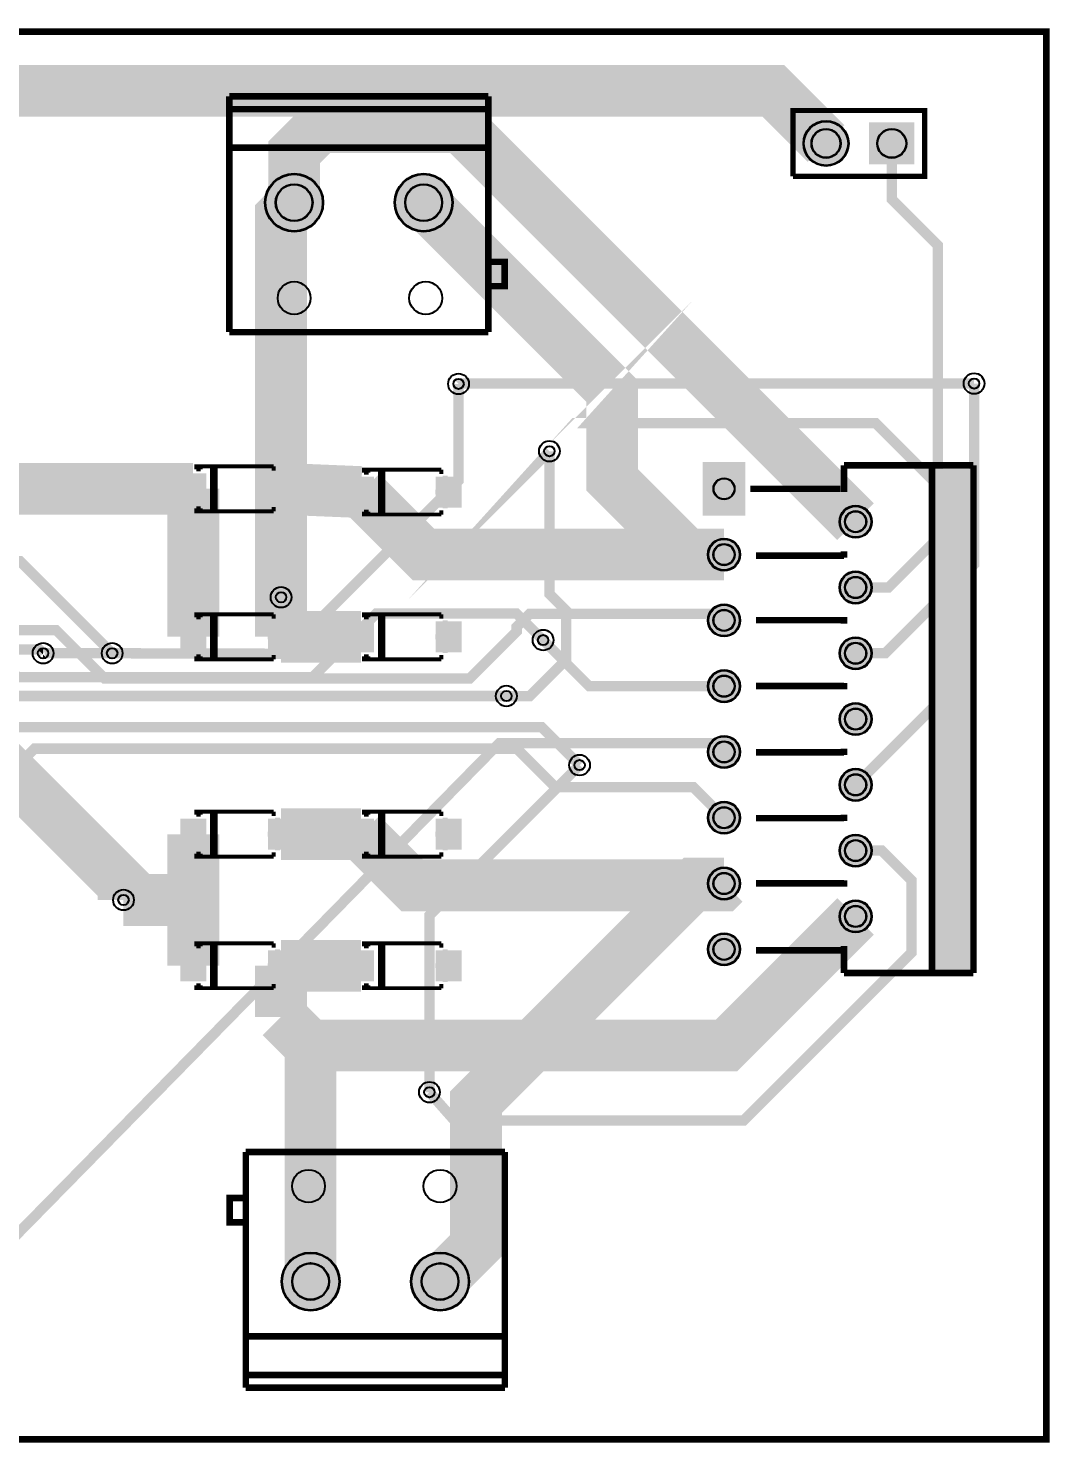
# Model space of a CAD drawing. Header units: millimetres. Extents: x 8 to 90.2, y 31.8 to 86.4.
# Drawn here: x 50.7 to 90.2, y 31.8 to 86.4 of the extents above; entities that cross this region are included whole.
import ezdxf

# ---------------------------------------------------------------- set-up
doc = ezdxf.new("R2010")
doc.units = ezdxf.units.MM
for name, color, linetype, true_color in [('BoardOutLine', 7, 'Continuous', 0xff00ff), ('BottomLayer', 7, 'Continuous', 0x0000ff), ('BottomSolderMaskLayer', 7, 'Continuous', 0xaa00ff), ('Document', 7, 'Continuous', 0xffffff), ('Hole', 7, 'Continuous', 0x222222), ('Multi-Layer', 7, 'Continuous', 0xc0c0c0), ('TopLayer', 7, 'Continuous', 0xff0000), ('TopPasteMaskLayer', 7, 'Continuous', 0x808080), ('TopSilkLayer', 7, 'Continuous', 0xffcc00), ('TopSolderMaskLayer', 7, 'Continuous', 0x800080)]:
    doc.layers.add(name, color=color, linetype=linetype, true_color=true_color)

msp = doc.modelspace()

# ---------------------------------------------------------------- hatches: boundary and pattern name
at = {"layer": 'BottomSolderMaskLayer'}
for points in [[(80.659, 81.915, 1), (82.41, 81.915, 1)], [(84.95, 81.102), (83.199, 81.102), (83.199, 82.728), (84.95, 82.728)], [(59.875, 79.629, 1), (62.126, 79.629, 1)], [(64.875, 79.629, 1), (67.126, 79.629, 1)], [(78.417, 69.612), (78.417, 67.548), (76.777, 67.548), (76.777, 69.612)], [(82.052, 67.31, 1), (83.303, 67.31, 1)], [(76.972, 66.04, 1), (78.223, 66.04, 1)], [(82.052, 64.77, 1), (83.303, 64.77, 1)], [(76.972, 63.5, 1), (78.223, 63.5, 1)], [(82.052, 62.23, 1), (83.303, 62.23, 1)], [(76.972, 60.96, 1), (78.223, 60.96, 1)], [(82.052, 59.69, 1), (83.303, 59.69, 1)], [(76.972, 58.42, 1), (78.223, 58.42, 1)], [(82.052, 57.15, 1), (83.303, 57.15, 1)], [(76.972, 55.88, 1), (78.223, 55.88, 1)], [(82.052, 54.61, 1), (83.303, 54.61, 1)], [(76.972, 53.34, 1), (78.223, 53.34, 1)], [(82.052, 52.07, 1), (83.303, 52.07, 1)], [(76.972, 50.8, 1), (78.223, 50.8, 1)], [(60.51, 37.973, 1), (62.761, 37.973, 1)], [(65.51, 37.973, 1), (67.761, 37.973, 1)]]:
    msp.add_hatch(color=256, dxfattribs=at).paths.add_polyline_path(points)
at = {"layer": 'Document'}
for points in [[(60.452, 69.215), (60.452, 67.951), (60.263, 67.951), (60.263, 69.215)], [(66.929, 69.088), (66.929, 67.824), (66.74, 67.824), (66.74, 69.088)], [(87.249, 69.342), (87.249, 49.911), (85.725, 49.911), (85.725, 69.342)], [(56.771, 68.675), (56.771, 68.485), (57.529, 68.485), (57.529, 68.675)], [(60.737, 68.678), (60.737, 68.488), (59.978, 68.488), (59.978, 68.678)], [(63.248, 68.548), (63.248, 68.358), (64.006, 68.358), (64.006, 68.548)], [(67.214, 68.551), (67.214, 68.361), (66.455, 68.361), (66.455, 68.551)], [(60.452, 63.5), (60.452, 62.236), (60.263, 62.236), (60.263, 63.5)], [(66.929, 63.5), (66.929, 62.236), (66.74, 62.236), (66.74, 63.5)], [(56.771, 62.96), (56.771, 62.77), (57.529, 62.77), (57.529, 62.96)], [(60.737, 62.963), (60.737, 62.773), (59.978, 62.773), (59.978, 62.963)], [(63.248, 62.96), (63.248, 62.77), (64.006, 62.77), (64.006, 62.96)], [(67.214, 62.963), (67.214, 62.773), (66.455, 62.773), (66.455, 62.963)], [(60.452, 55.88), (60.452, 54.616), (60.263, 54.616), (60.263, 55.88)], [(66.929, 55.88), (66.929, 54.616), (66.74, 54.616), (66.74, 55.88)], [(56.771, 55.34), (56.771, 55.15), (57.529, 55.15), (57.529, 55.34)], [(60.737, 55.343), (60.737, 55.153), (59.978, 55.153), (59.978, 55.343)], [(63.248, 55.34), (63.248, 55.15), (64.006, 55.15), (64.006, 55.34)], [(67.214, 55.343), (67.214, 55.153), (66.455, 55.153), (66.455, 55.343)], [(60.452, 50.8), (60.452, 49.536), (60.263, 49.536), (60.263, 50.8)], [(66.929, 50.8), (66.929, 49.536), (66.74, 49.536), (66.74, 50.8)], [(56.771, 50.26), (56.771, 50.07), (57.529, 50.07), (57.529, 50.26)], [(60.737, 50.263), (60.737, 50.073), (59.978, 50.073), (59.978, 50.263)], [(63.248, 50.26), (63.248, 50.07), (64.006, 50.07), (64.006, 50.26)], [(67.214, 50.263), (67.214, 50.073), (66.455, 50.073), (66.455, 50.263)]]:
    msp.add_hatch(color=256, dxfattribs=at).paths.add_polyline_path(points)
at = {"layer": 'Multi-Layer'}
for points in [[(80.684, 81.915, 1), (82.384, 81.915, 1)], [(84.924, 81.128), (83.224, 81.128), (83.224, 82.703), (84.924, 82.703)], [(59.9, 79.629, 1), (62.1, 79.629, 1)], [(64.9, 79.629, 1), (67.1, 79.629, 1)], [(78.397, 69.58), (78.397, 67.58), (76.797, 67.58), (76.797, 69.58)], [(82.077, 67.31, 1), (83.277, 67.31, 1)], [(76.997, 66.04, 1), (78.197, 66.04, 1)], [(82.077, 64.77, 1), (83.277, 64.77, 1)], [(76.997, 63.5, 1), (78.197, 63.5, 1)], [(82.077, 62.23, 1), (83.277, 62.23, 1)], [(76.997, 60.96, 1), (78.197, 60.96, 1)], [(82.077, 59.69, 1), (83.277, 59.69, 1)], [(76.997, 58.42, 1), (78.197, 58.42, 1)], [(82.077, 57.15, 1), (83.277, 57.15, 1)], [(76.997, 55.88, 1), (78.197, 55.88, 1)], [(82.077, 54.61, 1), (83.277, 54.61, 1)], [(76.997, 53.34, 1), (78.197, 53.34, 1)], [(82.077, 52.07, 1), (83.277, 52.07, 1)], [(76.997, 50.8, 1), (78.197, 50.8, 1)], [(60.535, 37.973, 1), (62.735, 37.973, 1)], [(65.535, 37.973, 1), (67.735, 37.973, 1)]]:
    msp.add_hatch(color=256, dxfattribs=at).paths.add_polyline_path(points)
at = {"layer": 'TopLayer'}
for points in [[(56.634, 69.155), (57.584, 69.155), (57.584, 68.005), (56.634, 68.005)], [(60.019, 69.155), (60.969, 69.155), (60.969, 68.005), (60.019, 68.005)], [(63.111, 69.028), (64.061, 69.028), (64.061, 67.878), (63.111, 67.878)], [(66.496, 69.028), (67.446, 69.028), (67.446, 67.878), (66.496, 67.878)], [(56.634, 63.44), (57.584, 63.44), (57.584, 62.29), (56.634, 62.29)], [(60.019, 63.44), (60.969, 63.44), (60.969, 62.29), (60.019, 62.29)], [(63.111, 63.44), (64.061, 63.44), (64.061, 62.29), (63.111, 62.29)], [(66.496, 63.44), (67.446, 63.44), (67.446, 62.29), (66.496, 62.29)], [(56.634, 55.82), (57.584, 55.82), (57.584, 54.67), (56.634, 54.67)], [(60.019, 55.82), (60.969, 55.82), (60.969, 54.67), (60.019, 54.67)], [(63.111, 55.82), (64.061, 55.82), (64.061, 54.67), (63.111, 54.67)], [(66.496, 55.82), (67.446, 55.82), (67.446, 54.67), (66.496, 54.67)], [(56.634, 50.74), (57.584, 50.74), (57.584, 49.59), (56.634, 49.59)], [(60.019, 50.74), (60.969, 50.74), (60.969, 49.59), (60.019, 49.59)], [(63.111, 50.74), (64.061, 50.74), (64.061, 49.59), (63.111, 49.59)], [(66.496, 50.74), (67.446, 50.74), (67.446, 49.59), (66.496, 49.59)]]:
    msp.add_hatch(color=256, dxfattribs=at).paths.add_polyline_path(points)
at = {"layer": 'TopPasteMaskLayer'}
for points in [[(56.634, 69.155), (57.584, 69.155), (57.584, 68.005), (56.634, 68.005)], [(60.019, 69.155), (60.969, 69.155), (60.969, 68.005), (60.019, 68.005)], [(63.111, 69.028), (64.061, 69.028), (64.061, 67.878), (63.111, 67.878)], [(66.496, 69.028), (67.446, 69.028), (67.446, 67.878), (66.496, 67.878)], [(56.634, 63.44), (57.584, 63.44), (57.584, 62.29), (56.634, 62.29)], [(60.019, 63.44), (60.969, 63.44), (60.969, 62.29), (60.019, 62.29)], [(63.111, 63.44), (64.061, 63.44), (64.061, 62.29), (63.111, 62.29)], [(66.496, 63.44), (67.446, 63.44), (67.446, 62.29), (66.496, 62.29)], [(56.634, 55.82), (57.584, 55.82), (57.584, 54.67), (56.634, 54.67)], [(60.019, 55.82), (60.969, 55.82), (60.969, 54.67), (60.019, 54.67)], [(63.111, 55.82), (64.061, 55.82), (64.061, 54.67), (63.111, 54.67)], [(66.496, 55.82), (67.446, 55.82), (67.446, 54.67), (66.496, 54.67)], [(56.634, 50.74), (57.584, 50.74), (57.584, 49.59), (56.634, 49.59)], [(60.019, 50.74), (60.969, 50.74), (60.969, 49.59), (60.019, 49.59)], [(63.111, 50.74), (64.061, 50.74), (64.061, 49.59), (63.111, 49.59)], [(66.496, 50.74), (67.446, 50.74), (67.446, 49.59), (66.496, 49.59)]]:
    msp.add_hatch(color=256, dxfattribs=at).paths.add_polyline_path(points)
at = {"layer": 'TopSolderMaskLayer'}
for points in [[(80.659, 81.915, 1), (82.41, 81.915, 1)], [(84.95, 81.102), (83.199, 81.102), (83.199, 82.728), (84.95, 82.728)], [(59.875, 79.629, 1), (62.126, 79.629, 1)], [(64.875, 79.629, 1), (67.126, 79.629, 1)], [(78.417, 69.612), (78.417, 67.548), (76.777, 67.548), (76.777, 69.612)], [(56.608, 69.181), (57.609, 69.181), (57.609, 67.98), (56.608, 67.98)], [(59.993, 69.181), (60.994, 69.181), (60.994, 67.98), (59.993, 67.98)], [(63.085, 69.054), (64.086, 69.054), (64.086, 67.853), (63.085, 67.853)], [(66.47, 69.054), (67.471, 69.054), (67.471, 67.853), (66.47, 67.853)], [(82.052, 67.31, 1), (83.303, 67.31, 1)], [(76.972, 66.04, 1), (78.223, 66.04, 1)], [(82.052, 64.77, 1), (83.303, 64.77, 1)], [(76.972, 63.5, 1), (78.223, 63.5, 1)], [(56.608, 63.466), (57.609, 63.466), (57.609, 62.265), (56.608, 62.265)], [(59.993, 63.466), (60.994, 63.466), (60.994, 62.265), (59.993, 62.265)], [(63.085, 63.466), (64.086, 63.466), (64.086, 62.265), (63.085, 62.265)], [(66.47, 63.466), (67.471, 63.466), (67.471, 62.265), (66.47, 62.265)], [(82.052, 62.23, 1), (83.303, 62.23, 1)], [(76.972, 60.96, 1), (78.223, 60.96, 1)], [(82.052, 59.69, 1), (83.303, 59.69, 1)], [(76.972, 58.42, 1), (78.223, 58.42, 1)], [(82.052, 57.15, 1), (83.303, 57.15, 1)], [(76.972, 55.88, 1), (78.223, 55.88, 1)], [(56.608, 55.846), (57.609, 55.846), (57.609, 54.645), (56.608, 54.645)], [(59.993, 55.846), (60.994, 55.846), (60.994, 54.645), (59.993, 54.645)], [(63.085, 55.846), (64.086, 55.846), (64.086, 54.645), (63.085, 54.645)], [(66.47, 55.846), (67.471, 55.846), (67.471, 54.645), (66.47, 54.645)], [(82.052, 54.61, 1), (83.303, 54.61, 1)], [(76.972, 53.34, 1), (78.223, 53.34, 1)], [(82.052, 52.07, 1), (83.303, 52.07, 1)], [(76.972, 50.8, 1), (78.223, 50.8, 1)], [(56.608, 50.766), (57.609, 50.766), (57.609, 49.565), (56.608, 49.565)], [(59.993, 50.766), (60.994, 50.766), (60.994, 49.565), (59.993, 49.565)], [(63.085, 50.766), (64.086, 50.766), (64.086, 49.565), (63.085, 49.565)], [(66.47, 50.766), (67.471, 50.766), (67.471, 49.565), (66.47, 49.565)], [(60.51, 37.973, 1), (62.761, 37.973, 1)], [(65.51, 37.973, 1), (67.761, 37.973, 1)]]:
    msp.add_hatch(color=256, dxfattribs=at).paths.add_polyline_path(points)

# ---------------------------------------------------------------- linework, layer by layer
at = {"layer": 'BoardOutLine', "const_width": 0.254}
msp.add_lwpolyline([(9.906, 86.233), (9.906, 86.233), (90.043, 86.233), (90.043, 31.877), (8.128, 31.877), (8.128, 86.233), (9.906, 86.233), (9.906, 86.233)], close=True, dxfattribs=at)
at = {"layer": 'BottomLayer'}
for points, const_width in [([(82.677, 67.31), (67.437, 82.55), (61.976, 82.55), (61.001, 81.575), (61.001, 79.629)], 2), ([(84.074, 81.915), (84.074, 80.678)], 0.4), ([(45.466, 80.645), (45.466, 62.234), (54.412, 53.288), (54.412, 52.705)], 2), ([(84.074, 80.678), (84.074, 79.756), (85.852, 77.978), (85.852, 66.675), (83.947, 64.77), (82.677, 64.77)], 0.4), ([(61, 79.629), (60.494, 79.122), (60.494, 64.392)], 2), ([(77.597, 66.04), (76.165, 66.04), (73.279, 68.926), (73.279, 72.35), (65.999, 79.629)], 2), ([(67.348, 72.631), (67.348, 68.898), (60.663, 62.212), (53.975, 62.23)], 0.4), ([(82.677, 62.23), (83.82, 62.23), (87.249, 65.659), (87.249, 72.644)], 0.4), ([(69.192, 60.579), (70.104, 60.579), (71.501, 61.976), (71.501, 63.881), (70.856, 64.526), (70.856, 70.033)], 0.4), ([(70.612, 62.738), (69.586, 63.764), (64.168, 63.764), (61.709, 61.305), (50.328, 61.305), (50.165, 61.468)], 0.4), ([(51.269, 62.212), (51.287, 62.23), (51.308, 62.23)], 0.4), ([(51.372, 62.23), (53.975, 62.23)], 0.4), ([(77.597, 58.42), (77.254, 58.763), (68.923, 58.763), (48.514, 37.973), (47.793, 37.633), (46.101, 35.941)], 0.4), ([(66.223, 45.283), (66.223, 52.112), (72.021, 57.911)], 0.4), ([(66.635, 37.973), (68.023, 39.361), (68.023, 44.903), (76.461, 53.34), (77.597, 53.34)], 2)]:
    msp.add_lwpolyline(points, dxfattribs=dict(at, const_width=const_width))
at = {"layer": 'BottomSolderMaskLayer'}
for centre, radius in [((81.534, 81.915), 0.875), ((81.534, 81.915), 0.566), ((84.074, 81.915), 0.566), ((61, 79.629), 1.125), ((61, 79.629), 0.716), ((66, 79.629), 1.125), ((66, 79.629), 0.716), ((77.597, 68.58), 0.41), ((82.677, 67.31), 0.625), ((82.677, 67.31), 0.417), ((77.597, 66.04), 0.625), ((77.597, 66.04), 0.417), ((82.677, 64.77), 0.625), ((82.677, 64.77), 0.417), ((77.597, 63.5), 0.625), ((77.597, 63.5), 0.417), ((82.677, 62.23), 0.625), ((82.677, 62.23), 0.417), ((77.597, 60.96), 0.625), ((77.597, 60.96), 0.417), ((82.677, 59.69), 0.625), ((82.677, 59.69), 0.417), ((77.597, 58.42), 0.625), ((77.597, 58.42), 0.417), ((82.677, 57.15), 0.625), ((82.677, 57.15), 0.417), ((77.597, 55.88), 0.625), ((77.597, 55.88), 0.417), ((82.677, 54.61), 0.625), ((82.677, 54.61), 0.417), ((77.597, 53.34), 0.625), ((77.597, 53.34), 0.417), ((82.677, 52.07), 0.625), ((82.677, 52.07), 0.417), ((77.597, 50.8), 0.625), ((77.597, 50.8), 0.417), ((61.635, 37.973), 1.125), ((66.635, 37.973), 1.125), ((61.635, 37.973), 0.716), ((66.635, 37.973), 0.716)]:
    msp.add_circle(centre, radius, dxfattribs=at)
at = {"layer": 'Hole'}
for centre in [(67.347, 72.631), (87.249, 72.644), (70.855, 70.032), (60.494, 64.392), (70.612, 62.738), (51.308, 62.23), (53.975, 62.23), (69.193, 60.58), (72.021, 57.911), (54.412, 52.705), (66.223, 45.283)]:
    msp.add_circle(centre, 0.2, dxfattribs=at)
at = {"layer": 'Multi-Layer'}
for centre, radius in [((81.534, 81.915), 0.85), ((81.534, 81.915), 0.55), ((84.074, 81.915), 0.55), ((61, 79.629), 1.1), ((61, 79.629), 0.7), ((66, 79.629), 1.1), ((66, 79.629), 0.7), ((67.347, 72.631), 0.4), ((87.249, 72.644), 0.4), ((70.855, 70.032), 0.4), ((77.597, 68.58), 0.4), ((82.677, 67.31), 0.6), ((82.677, 67.31), 0.4), ((77.597, 66.04), 0.6), ((77.597, 66.04), 0.4), ((82.677, 64.77), 0.6), ((82.677, 64.77), 0.4), ((60.494, 64.392), 0.4), ((77.597, 63.5), 0.6), ((77.597, 63.5), 0.4), ((70.612, 62.738), 0.4), ((82.677, 62.23), 0.6), ((51.308, 62.23), 0.4), ((53.975, 62.23), 0.4), ((82.677, 62.23), 0.4), ((77.597, 60.96), 0.6), ((77.597, 60.96), 0.4), ((69.193, 60.58), 0.4), ((82.677, 59.69), 0.6), ((82.677, 59.69), 0.4), ((77.597, 58.42), 0.6), ((77.597, 58.42), 0.4), ((72.021, 57.911), 0.4), ((82.677, 57.15), 0.6), ((82.677, 57.15), 0.4), ((77.597, 55.88), 0.6), ((77.597, 55.88), 0.4), ((82.677, 54.61), 0.6), ((82.677, 54.61), 0.4), ((77.597, 53.34), 0.6), ((77.597, 53.34), 0.4), ((54.412, 52.705), 0.4), ((82.677, 52.07), 0.6), ((82.677, 52.07), 0.4), ((77.597, 50.8), 0.6), ((77.597, 50.8), 0.4), ((66.223, 45.283), 0.4), ((61.635, 37.973), 1.1), ((66.635, 37.973), 1.1), ((61.635, 37.973), 0.7), ((66.635, 37.973), 0.7)]:
    msp.add_circle(centre, radius, dxfattribs=at)
at = {"layer": 'TopLayer'}
for points, const_width in [([(45.466, 80.645), (45.464, 82.037), (47.374, 83.947), (79.502, 83.947), (81.534, 81.915)], 2), ([(82.677, 57.15), (85.725, 60.198), (85.725, 68.834), (83.439, 71.12), (71.839, 71.12), (70.855, 70.032), (70.856, 70.033)], 0.4), ([(67.347, 72.631), (67.361, 72.644), (87.249, 72.644)], 0.4), ([(57.099, 68.58), (47.437, 68.58), (45.847, 69.342)], 2), ([(42.799, 69.596), (43.18, 69.596), (46.99, 65.786), (50.419, 65.786), (53.975, 62.23)], 0.4), ([(57.109, 62.865), (57.109, 68.58)], 2), ([(60.503, 68.58), (63.586, 68.453)], 2), ([(63.576, 68.453), (63.586, 68.453), (63.586, 68.453)], 2), ([(77.597, 66.04), (65.999, 66.04), (63.586, 68.453)], 2), ([(60.494, 64.392), (60.494, 62.865)], 2), ([(77.597, 63.5), (77.343, 63.754), (70.089, 63.754), (69.591, 63.256), (69.591, 63.071), (67.775, 61.257), (53.678, 61.257), (51.811, 63.124), (47.422, 63.124)], 0.4), ([(63.586, 62.865), (60.494, 62.865)], 2), ([(77.597, 60.96), (72.39, 60.96), (70.612, 62.738)], 0.4), ([(51.308, 62.23), (51.161, 62.377), (47.474, 62.377), (47.422, 62.325)], 0.4), ([(47.422, 60.725), (47.474, 60.674), (49.273, 60.674), (49.367, 60.58), (69.193, 60.58)], 0.4), ([(47.422, 59.925), (48.232, 59.925), (48.782, 59.375), (70.557, 59.375), (72.021, 57.911)], 0.4), ([(77.597, 55.88), (76.419, 57.059), (71.085, 57.059), (69.596, 58.547), (50.98, 58.547), (49.959, 57.526), (47.422, 57.526)], 0.4), ([(57.109, 52.705), (57.109, 55.245)], 2), ([(60.494, 55.245), (63.586, 55.245)], 2), ([(77.597, 53.34), (77.527, 53.269), (65.561, 53.269), (63.586, 55.245)], 2), ([(82.677, 54.61), (83.693, 54.61), (84.836, 53.467), (84.836, 50.673), (78.359, 44.196), (67.211, 44.196), (67.183, 44.196), (66.223, 45.283)], 0.4), ([(57.109, 52.705), (54.412, 52.705)], 2), ([(57.109, 50.165), (57.109, 52.705)], 2), ([(82.677, 52.07), (77.691, 47.084), (61.671, 47.084), (61.635, 47.048)], 2), ([(60.494, 50.165), (61.709, 50.165)], 2), ([(60.494, 50.165), (60.494, 49.177)], 2), ([(63.586, 50.165), (61.981, 50.165), (61.981, 50.165), (61.709, 50.165)], 2), ([(60.494, 49.177), (60.494, 48.189)], 2), ([(61.635, 47.048), (60.494, 48.189)], 2), ([(61.635, 37.973), (61.635, 47.048)], 2)]:
    msp.add_lwpolyline(points, dxfattribs=dict(at, const_width=const_width))
at = {"layer": 'TopSilkLayer'}
for points, const_width in [([(68.5, 83.729), (58.5, 83.729)], 0.254), ([(58.5, 74.629), (58.5, 83.729)], 0.254), ([(68.5, 74.629), (68.5, 83.729)], 0.254), ([(68.5, 83.238), (58.5, 83.238)], 0.254), ([(80.264, 80.645), (80.264, 83.185), (85.344, 83.185), (85.344, 80.645), (83.439, 80.645)], 0.203), ([(68.5, 81.748), (58.5, 81.748)], 0.254), ([(80.264, 80.645), (83.439, 80.645)], 0.203), ([(68.5, 76.405), (69.128, 76.405), (69.128, 77.343), (68.5, 77.343)], 0.254), ([(68.5, 74.629), (58.5, 74.629)], 0.254), ([(57.221, 69.335), (57.221, 69.446), (57.395, 69.446)], 0.152), ([(57.221, 69.335), (57.395, 69.335)], 0.152), ([(57.395, 69.446), (60.207, 69.446)], 0.152), ([(57.395, 69.446), (57.395, 69.335)], 0.152), ([(57.831, 69.446), (57.831, 67.714)], 0.152), ([(57.974, 69.446), (57.974, 67.714)], 0.152), ([(60.207, 69.446), (60.207, 69.278)], 0.152), ([(63.698, 69.208), (63.698, 69.319), (63.872, 69.319)], 0.152), ([(63.872, 69.319), (66.684, 69.319)], 0.152), ([(63.872, 69.319), (63.872, 69.208)], 0.152), ([(64.308, 69.319), (64.308, 67.587)], 0.152), ([(64.451, 69.319), (64.451, 67.587)], 0.152), ([(66.684, 69.319), (66.684, 69.151)], 0.152), ([(82.227, 69.49), (87.227, 69.49)], 0.254), ([(82.227, 68.456), (82.227, 69.49)], 0.254), ([(85.627, 69.49), (85.627, 49.89)], 0.254), ([(87.227, 69.49), (87.227, 49.89)], 0.254), ([(63.698, 69.208), (63.872, 69.208)], 0.152), ([(78.613, 68.58), (82.091, 68.58)], 0.254), ([(57.221, 67.825), (57.395, 67.825)], 0.152), ([(57.395, 67.714), (57.221, 67.714), (57.221, 67.825)], 0.152), ([(57.395, 67.825), (57.395, 67.714)], 0.152), ([(57.395, 67.714), (60.207, 67.714)], 0.152), ([(60.207, 67.714), (60.207, 67.882)], 0.152), ([(63.698, 67.698), (63.872, 67.698)], 0.152), ([(63.872, 67.587), (63.698, 67.587), (63.698, 67.698)], 0.152), ([(63.872, 67.698), (63.872, 67.587)], 0.152), ([(66.684, 67.587), (66.684, 67.755)], 0.152), ([(63.872, 67.587), (66.684, 67.587)], 0.152), ([(82.227, 65.998), (78.827, 65.998)], 0.254), ([(82.227, 65.916), (82.227, 66.164)], 0.254), ([(57.221, 63.62), (57.221, 63.731), (57.395, 63.731)], 0.152), ([(57.221, 63.62), (57.395, 63.62)], 0.152), ([(57.395, 63.731), (60.207, 63.731)], 0.152), ([(57.395, 63.731), (57.395, 63.62)], 0.152), ([(57.831, 63.731), (57.831, 61.999)], 0.152), ([(57.974, 63.731), (57.974, 61.999)], 0.152), ([(60.207, 63.731), (60.207, 63.563)], 0.152), ([(63.698, 63.62), (63.698, 63.731), (63.872, 63.731)], 0.152), ([(63.698, 63.62), (63.872, 63.62)], 0.152), ([(63.872, 63.731), (66.684, 63.731)], 0.152), ([(63.872, 63.731), (63.872, 63.62)], 0.152), ([(64.308, 63.731), (64.308, 61.999)], 0.152), ([(64.451, 63.731), (64.451, 61.999)], 0.152), ([(66.684, 63.731), (66.684, 63.563)], 0.152), ([(82.227, 63.509), (78.827, 63.509)], 0.254), ([(82.227, 63.376), (82.227, 63.624)], 0.254), ([(57.221, 62.11), (57.395, 62.11)], 0.152), ([(57.395, 61.999), (57.221, 61.999), (57.221, 62.11)], 0.152), ([(57.395, 62.11), (57.395, 61.999)], 0.152), ([(57.395, 61.999), (60.207, 61.999)], 0.152), ([(60.207, 61.999), (60.207, 62.167)], 0.152), ([(63.698, 62.11), (63.872, 62.11)], 0.152), ([(63.872, 61.999), (63.698, 61.999), (63.698, 62.11)], 0.152), ([(63.872, 62.11), (63.872, 61.999)], 0.152), ([(63.872, 61.999), (66.684, 61.999)], 0.152), ([(66.684, 61.999), (66.684, 62.167)], 0.152), ([(82.227, 60.836), (82.227, 61.084)], 0.254), ([(82.227, 60.969), (78.827, 60.969)], 0.254), ([(82.227, 58.403), (78.827, 58.403)], 0.254), ([(82.227, 58.296), (82.227, 58.544)], 0.254), ([(57.221, 56), (57.221, 56.111), (57.395, 56.111)], 0.152), ([(57.221, 56), (57.395, 56)], 0.152), ([(57.395, 56.111), (60.207, 56.111)], 0.152), ([(57.395, 56.111), (57.395, 56)], 0.152), ([(57.831, 56.111), (57.831, 54.379)], 0.152), ([(57.974, 56.111), (57.974, 54.379)], 0.152), ([(60.207, 56.111), (60.207, 55.943)], 0.152), ([(63.698, 56), (63.698, 56.111), (63.872, 56.111)], 0.152), ([(63.698, 56), (63.872, 56)], 0.152), ([(63.872, 56.111), (66.684, 56.111)], 0.152), ([(63.872, 56.111), (63.872, 56)], 0.152), ([(64.308, 56.111), (64.308, 54.379)], 0.152), ([(64.451, 56.111), (64.451, 54.379)], 0.152), ([(66.684, 56.111), (66.684, 55.943)], 0.152), ([(82.227, 55.863), (78.827, 55.863)], 0.254), ([(82.227, 55.756), (82.227, 56.004)], 0.254), ([(60.207, 54.379), (60.207, 54.547)], 0.152), ([(66.684, 54.379), (66.684, 54.547)], 0.152), ([(57.221, 54.49), (57.395, 54.49)], 0.152), ([(57.395, 54.379), (57.221, 54.379), (57.221, 54.49)], 0.152), ([(57.395, 54.49), (57.395, 54.379)], 0.152), ([(57.395, 54.379), (60.207, 54.379)], 0.152), ([(63.698, 54.49), (63.872, 54.49)], 0.152), ([(63.872, 54.379), (63.698, 54.379), (63.698, 54.49)], 0.152), ([(63.872, 54.49), (63.872, 54.379)], 0.152), ([(63.872, 54.379), (66.684, 54.379)], 0.152), ([(82.227, 53.216), (82.227, 53.464)], 0.254), ([(82.227, 53.349), (78.827, 53.349)], 0.254), ([(57.221, 50.92), (57.221, 51.031), (57.395, 51.031)], 0.152), ([(57.221, 50.92), (57.395, 50.92)], 0.152), ([(57.395, 51.031), (57.395, 50.92)], 0.152), ([(57.395, 51.031), (60.207, 51.031)], 0.152), ([(57.831, 51.031), (57.831, 49.299)], 0.152), ([(57.974, 51.031), (57.974, 49.299)], 0.152), ([(60.207, 51.031), (60.207, 50.863)], 0.152), ([(63.698, 50.92), (63.698, 51.031), (63.872, 51.031)], 0.152), ([(63.698, 50.92), (63.872, 50.92)], 0.152), ([(63.872, 51.031), (63.872, 50.92)], 0.152), ([(63.872, 51.031), (66.684, 51.031)], 0.152), ([(64.308, 51.031), (64.308, 49.299)], 0.152), ([(64.451, 51.031), (64.451, 49.299)], 0.152), ([(66.684, 51.031), (66.684, 50.863)], 0.152), ([(82.227, 50.758), (78.827, 50.758)], 0.254), ([(82.227, 49.89), (82.227, 50.924)], 0.254), ([(87.227, 49.89), (82.227, 49.89)], 0.254), ([(57.221, 49.41), (57.395, 49.41)], 0.152), ([(57.395, 49.299), (57.221, 49.299), (57.221, 49.41)], 0.152), ([(57.395, 49.41), (57.395, 49.299)], 0.152), ([(57.395, 49.299), (60.207, 49.299)], 0.152), ([(60.207, 49.299), (60.207, 49.467)], 0.152), ([(63.698, 49.41), (63.872, 49.41)], 0.152), ([(63.872, 49.299), (63.698, 49.299), (63.698, 49.41)], 0.152), ([(63.872, 49.41), (63.872, 49.299)], 0.152), ([(63.872, 49.299), (66.684, 49.299)], 0.152), ([(66.684, 49.299), (66.684, 49.467)], 0.152), ([(59.135, 42.973), (59.135, 33.873)], 0.254), ([(59.135, 42.973), (69.135, 42.973)], 0.254), ([(69.135, 42.973), (69.135, 33.873)], 0.254), ([(59.135, 41.197), (58.507, 41.197), (58.507, 40.259), (59.135, 40.259)], 0.254), ([(59.135, 35.854), (69.135, 35.854)], 0.254), ([(59.135, 34.364), (69.135, 34.364)], 0.254), ([(59.135, 33.873), (69.135, 33.873)], 0.254)]:
    msp.add_lwpolyline(points, dxfattribs=dict(at, const_width=const_width))
for centre in [(61, 75.946), (66.08, 75.946), (61.555, 41.656), (66.635, 41.656)]:
    msp.add_circle(centre, 0.635, dxfattribs=at)
at = {"layer": 'TopSolderMaskLayer'}
for centre, radius in [((81.534, 81.915), 0.875), ((81.534, 81.915), 0.566), ((84.074, 81.915), 0.566), ((61, 79.629), 1.125), ((61, 79.629), 0.716), ((66, 79.629), 1.125), ((66, 79.629), 0.716), ((77.597, 68.58), 0.41), ((82.677, 67.31), 0.625), ((82.677, 67.31), 0.417), ((77.597, 66.04), 0.625), ((77.597, 66.04), 0.417), ((82.677, 64.77), 0.625), ((82.677, 64.77), 0.417), ((77.597, 63.5), 0.625), ((77.597, 63.5), 0.417), ((82.677, 62.23), 0.625), ((82.677, 62.23), 0.417), ((77.597, 60.96), 0.625), ((77.597, 60.96), 0.417), ((82.677, 59.69), 0.625), ((82.677, 59.69), 0.417), ((77.597, 58.42), 0.625), ((77.597, 58.42), 0.417), ((82.677, 57.15), 0.625), ((82.677, 57.15), 0.417), ((77.597, 55.88), 0.625), ((77.597, 55.88), 0.417), ((82.677, 54.61), 0.625), ((82.677, 54.61), 0.417), ((77.597, 53.34), 0.625), ((77.597, 53.34), 0.417), ((82.677, 52.07), 0.625), ((82.677, 52.07), 0.417), ((77.597, 50.8), 0.625), ((77.597, 50.8), 0.417), ((61.635, 37.973), 1.125), ((66.635, 37.973), 1.125), ((61.635, 37.973), 0.716), ((66.635, 37.973), 0.716)]:
    msp.add_circle(centre, radius, dxfattribs=at)

doc.saveas('drawing.dxf')
